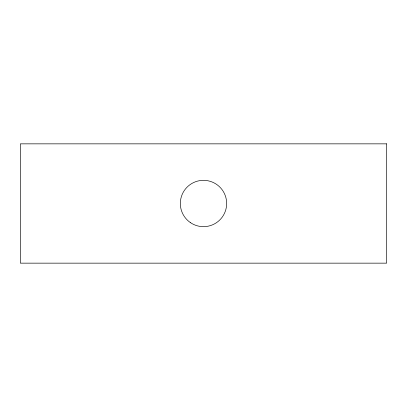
<?xml version="1.0" encoding="UTF-8"?>
<svg xmlns="http://www.w3.org/2000/svg" width="407" height="407" viewBox="0 0 407 407"><rect width="100%" height="100%" fill="white"/><g stroke="black" fill="none" stroke-linecap="round" stroke-linejoin="round"><path stroke-width="0.61" d="M386.65 143.849L20.35 143.849L20.35 263.151L386.65 263.151L386.65 143.849M190.293 222.532A23.163 23.163 0 0 0 226.577 205.413A23.163 23.163 0 0 0 193.61 182.55A23.163 23.163 0 0 0 190.293 222.532"/></g></svg>
